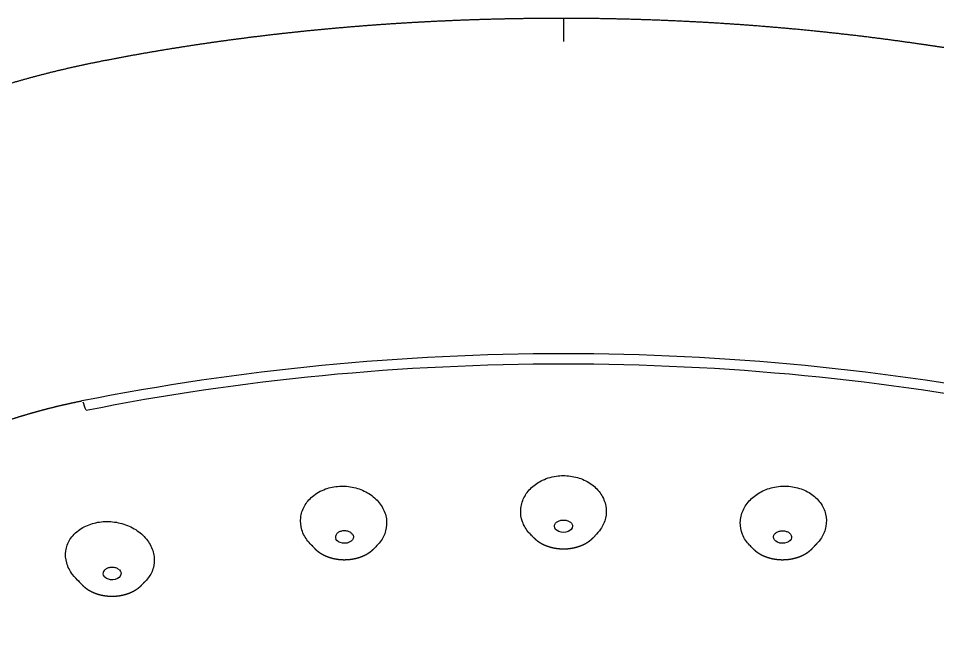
# Model space of a CAD drawing. Extents: x 1919 to 2339, y -1533 to -939.
# Drawn here: x 2102.7 to 2110.83, y -1233.93 to -1228.54 of the extents above; entities that cross this region are included whole.
import ezdxf

# ---------------------------------------------------------------- set-up
doc = ezdxf.new("R2010")
doc.units = 0
doc.header["$LTSCALE"] = 7
doc.header["$MEASUREMENT"] = 0
doc.layers.add('DWG', color=7, linetype='CONTINUOUS')

msp = doc.modelspace()

# ---------------------------------------------------------------- linework, layer by layer
at = {"layer": 'DWG'}
for p, q in [((2107.2557, -1233.1316), (2107.225, -1233.0995)), ((2107.785, -1233.1316), (2107.8158, -1233.0995)), ((2105.3188, -1233.2274), (2105.2814, -1233.1883)), ((2105.8481, -1233.2274), (2105.8767, -1233.1974)), ((2109.1927, -1233.2273), (2109.164, -1233.1974)), ((2109.722, -1233.2273), (2109.7594, -1233.1883)), ((2103.2643, -1233.5505), (2103.2074, -1233.491)), ((2103.7936, -1233.5505), (2103.826, -1233.5167))]:
    msp.add_line(p, q, dxfattribs=at)
msp.add_arc((2107.5204, -1253.4248), 21.9182, 78.79547, 101.20489, dxfattribs=at)
at = {"layer": 'DWG', "extrusion": (0, 0, -1)}
for centre, major_axis, start_param, end_param in [((2107.5204, -1233.0323), (0.08, 0), 0, 3.141593), ((2105.5834, -1233.1281), (-0.08, 0), 2.827433, 5.969026), ((2109.4573, -1233.1281), (0.08, 0), 0.314159, 3.455752), ((2103.529, -1233.4512), (-0.08, 0), 2.513274, 5.654867)]:
    msp.add_ellipse(centre, major_axis=major_axis, ratio=0.690882, start_param=start_param, end_param=end_param, dxfattribs=at)
at = {"layer": 'DWG'}
for points, degree, knots in [([(2107.5202, -1228.54), (2107.395, -1228.5403), (2107.2697, -1228.5412), (2107.1444, -1228.5428), (2107.0191, -1228.5451), (2106.8939, -1228.548), (2106.7686, -1228.5517), (2106.6435, -1228.556), (2106.5183, -1228.561), (2106.3932, -1228.5667), (2106.2682, -1228.5731), (2106.1433, -1228.5802), (2106.0185, -1228.588), (2105.8937, -1228.5965), (2105.7691, -1228.6057), (2105.6447, -1228.6156), (2105.5204, -1228.6263), (2105.3959, -1228.6377), (2105.2715, -1228.6498), (2105.1472, -1228.6626), (2105.0231, -1228.6762), (2104.8991, -1228.6906), (2104.7753, -1228.7056), (2104.6516, -1228.7215), (2104.5281, -1228.738), (2104.4047, -1228.7553), (2104.2816, -1228.7734), (2104.1587, -1228.7922), (2104.0359, -1228.8118), (2103.9134, -1228.8322), (2103.7912, -1228.8533), (2103.6692, -1228.8752), (2103.5474, -1228.8979), (2103.426, -1228.9214), (2103.3179, -1228.9433), (2103.2101, -1228.9665), (2103.1024, -1228.9911), (2102.9952, -1229.0169), (2102.8883, -1229.0442), (2102.782, -1229.0728), (2102.6763, -1229.1028), (2102.5713, -1229.1342), (2102.4671, -1229.167), (2102.3637, -1229.2012), (2102.2614, -1229.2368), (2102.1601, -1229.2739), (2102.0599, -1229.3125), (2101.961, -1229.3526), (2101.8634, -1229.3941), (2101.7673, -1229.4371), (2101.6726, -1229.4817), (2101.5796, -1229.5278), (2101.4882, -1229.5755), (2101.3986, -1229.6247)], 1, [0, 0, 0.626174, 1.252349, 1.878523, 2.504697, 3.130872, 3.757046, 4.38322, 5.009395, 5.635569, 6.261743, 6.887918, 7.514092, 8.140266, 8.766441, 9.392615, 10.018789, 10.646393, 11.273997, 11.901601, 12.529205, 13.156809, 13.784413, 14.412017, 15.039621, 15.667225, 16.294829, 16.922433, 17.550037, 18.177641, 18.805245, 19.43285, 20.060454, 20.688058, 21.247184, 21.80631, 22.365436, 22.924562, 23.483688, 24.042814, 24.60194, 25.161066, 25.720192, 26.279318, 26.838444, 27.39757, 27.956696, 28.515822, 29.074948, 29.634074, 30.1932, 30.752326, 31.311452, 31.870578, 31.870578]), ([(2113.6415, -1229.6243), (2113.576, -1229.5878), (2113.5095, -1229.5521), (2113.4422, -1229.5172), (2113.3741, -1229.4831), (2113.3052, -1229.4498), (2113.2355, -1229.4173), (2113.1651, -1229.3856), (2113.0939, -1229.3548), (2113.0221, -1229.3248), (2112.9496, -1229.2957), (2112.8765, -1229.2675), (2112.8028, -1229.2401), (2112.7286, -1229.2136), (2112.6537, -1229.1879), (2112.5784, -1229.1632), (2112.5026, -1229.1394), (2112.4263, -1229.1165), (2112.3496, -1229.0945), (2112.2725, -1229.0734), (2112.195, -1229.0533), (2112.1139, -1229.0332), (2112.0325, -1229.0137), (2111.9509, -1228.9949), (2111.869, -1228.9767), (2111.7868, -1228.9591), (2111.7044, -1228.9421), (2111.6218, -1228.9256), (2111.5391, -1228.9096), (2111.4561, -1228.8941), (2111.373, -1228.8791), (2111.2898, -1228.8645), (2111.2064, -1228.8503), (2111.1229, -1228.8365), (2111.0393, -1228.823), (2110.9556, -1228.8099), (2110.8718, -1228.797), (2110.788, -1228.7845), (2110.7042, -1228.7721), (2110.6203, -1228.76), (2110.4674, -1228.7387), (2110.3141, -1228.7184), (2110.1604, -1228.6992), (2110.0065, -1228.6812), (2109.8523, -1228.6642), (2109.6978, -1228.6483), (2109.5431, -1228.6335), (2109.3881, -1228.6198), (2109.233, -1228.6072), (2109.0777, -1228.5956), (2108.9223, -1228.5852), (2108.7667, -1228.5758), (2108.611, -1228.5675), (2108.4552, -1228.5604), (2108.2994, -1228.5542), (2108.1436, -1228.5492), (2107.9877, -1228.5453), (2107.8318, -1228.5424), (2107.676, -1228.5407), (2107.5202, -1228.54)], 1, [0, 0, 0.410021, 0.820042, 1.230063, 1.640085, 2.050106, 2.460127, 2.870148, 3.280169, 3.69019, 4.100211, 4.510233, 4.920254, 5.330275, 5.740296, 6.150317, 6.560338, 6.970359, 7.380381, 7.790402, 8.200423, 8.627959, 9.055496, 9.483032, 9.910568, 10.338105, 10.765641, 11.193177, 11.620714, 12.04825, 12.475786, 12.903323, 13.330859, 13.758396, 14.185932, 14.613468, 15.041005, 15.468541, 15.896077, 16.323614, 17.102362, 17.881109, 18.659857, 19.438605, 20.217353, 20.996101, 21.774849, 22.553596, 23.332344, 24.111092, 24.88984, 25.668588, 26.447336, 27.226083, 28.004831, 28.783579, 29.562327, 30.341075, 31.119823, 31.89857, 31.89857]), ([(2103.2615, -1231.9252), (2103.2025, -1231.9373), (2103.1437, -1231.9501), (2103.0852, -1231.9634), (2103.027, -1231.9773), (2102.9691, -1231.9917), (2102.9115, -1232.0068), (2102.8542, -1232.0224), (2102.7973, -1232.0385), (2102.7407, -1232.0553), (2102.6845, -1232.0726), (2102.6286, -1232.0904), (2102.5732, -1232.1088), (2102.5181, -1232.1278), (2102.4634, -1232.1473), (2102.4092, -1232.1673), (2102.3554, -1232.1879), (2102.302, -1232.209), (2102.249, -1232.2306), (2102.1966, -1232.2527), (2102.1446, -1232.2754), (2102.0931, -1232.2985), (2102.042, -1232.3222), (2101.9915, -1232.3464), (2101.9415, -1232.371), (2101.8921, -1232.3962), (2101.8431, -1232.4218), (2101.7948, -1232.4479), (2101.7469, -1232.4745), (2101.6997, -1232.5016), (2101.653, -1232.5291), (2101.6069, -1232.5571), (2101.5614, -1232.5855), (2101.5165, -1232.6143), (2101.4722, -1232.6436), (2101.4286, -1232.6734), (2101.3856, -1232.7035), (2101.3432, -1232.7341), (2101.3014, -1232.7651), (2101.2604, -1232.7965), (2101.22, -1232.8282), (2101.1802, -1232.8604), (2101.1412, -1232.893), (2101.1029, -1232.9259), (2101.0652, -1232.9592), (2101.0283, -1232.9928), (2100.992, -1233.0269), (2100.9565, -1233.0612), (2100.9217, -1233.0959), (2100.8877, -1233.1309), (2100.8544, -1233.1663), (2100.8218, -1233.2019), (2100.7901, -1233.2379), (2100.759, -1233.2742), (2100.7288, -1233.3107), (2100.6993, -1233.3476), (2100.6705, -1233.3847), (2100.6405, -1233.425), (2100.6114, -1233.4656), (2100.5832, -1233.5065), (2100.5559, -1233.5476), (2100.5296, -1233.589), (2100.5042, -1233.6307), (2100.4797, -1233.6727), (2100.4562, -1233.7148), (2100.4337, -1233.7573), (2100.4121, -1233.7999), (2100.3915, -1233.8427), (2100.3718, -1233.8858), (2100.3531, -1233.929)], 1, [4.994716, 4.994716, 5.00909, 5.023463, 5.037837, 5.05221, 5.066583, 5.080957, 5.09533, 5.109704, 5.124077, 5.138451, 5.152824, 5.167198, 5.181571, 5.195945, 5.210318, 5.224692, 5.239065, 5.253438, 5.267812, 5.282185, 5.296559, 5.310932, 5.325306, 5.339679, 5.354053, 5.368426, 5.3828, 5.397173, 5.411546, 5.42592, 5.440293, 5.454667, 5.46904, 5.483414, 5.497787, 5.512161, 5.526534, 5.540908, 5.555281, 5.569654, 5.584028, 5.598401, 5.612775, 5.627148, 5.641522, 5.655895, 5.670269, 5.684642, 5.699016, 5.713389, 5.727762, 5.742136, 5.756509, 5.770883, 5.785256, 5.79963, 5.815109, 5.830588, 5.846067, 5.861546, 5.877025, 5.892504, 5.907983, 5.923463, 5.938942, 5.954421, 5.9699, 5.985379, 6.000858, 6.000858]), ([(2107.2424, -1233.1164), (2107.2328, -1233.1077), (2107.2238, -1233.0985), (2107.2154, -1233.0891), (2107.1898, -1233.0599), (2107.17, -1233.0266), (2107.1577, -1232.992), (2107.1454, -1232.9574), (2107.1401, -1232.9205), (2107.1425, -1232.8845), (2107.1447, -1232.8488), (2107.1545, -1232.8129), (2107.1709, -1232.7798), (2107.187, -1232.7473), (2107.2101, -1232.7165), (2107.2383, -1232.69), (2107.266, -1232.664), (2107.2995, -1232.6415), (2107.3361, -1232.6244), (2107.3777, -1232.6049), (2107.4248, -1232.5918), (2107.4724, -1232.5867), (2107.4925, -1232.5846), (2107.5128, -1232.5838), (2107.533, -1232.5844), (2107.5758, -1232.5856), (2107.6188, -1232.593), (2107.6585, -1232.6061), (2107.699, -1232.6194), (2107.7372, -1232.6389), (2107.7697, -1232.6628), (2107.8027, -1232.6871), (2107.8309, -1232.7165), (2107.8519, -1232.7485), (2107.873, -1232.7806), (2107.8875, -1232.8161), (2107.8942, -1232.8521), (2107.9009, -1232.8876), (2107.9003, -1232.9246), (2107.8923, -1232.9599), (2107.8846, -1232.9945), (2107.8697, -1233.0285), (2107.8486, -1233.0591), (2107.8346, -1233.0796), (2107.8176, -1233.0989), (2107.7983, -1233.1164)], 3, [0.130115, 0.130115, 0.130115, 0.130115, 0.1480012, 0.1480012, 0.1480012, 0.2031748, 0.2031748, 0.2031748, 0.2585455, 0.2585455, 0.2585455, 0.3133298, 0.3133298, 0.3133298, 0.367095, 0.367095, 0.367095, 0.419889, 0.419889, 0.419889, 0.4801679, 0.4801679, 0.4801679, 0.5052206, 0.5052206, 0.5052206, 0.5587492, 0.5587492, 0.5587492, 0.6134834, 0.6134834, 0.6134834, 0.6691453, 0.6691453, 0.6691453, 0.7249672, 0.7249672, 0.7249672, 0.7800925, 0.7800925, 0.7800925, 0.833961, 0.833961, 0.833961, 0.8698695, 0.8698695, 0.8698695, 0.8698695]), ([(2105.303, -1233.209), (2105.2876, -1233.1954), (2105.2736, -1233.1808), (2105.2613, -1233.1654), (2105.2369, -1233.1348), (2105.2185, -1233.1005), (2105.2077, -1233.0652), (2105.197, -1233.0302), (2105.1934, -1232.9932), (2105.1973, -1232.9575), (2105.2011, -1232.9222), (2105.2124, -1232.8871), (2105.2302, -1232.8551), (2105.2476, -1232.8236), (2105.2718, -1232.7943), (2105.3011, -1232.7694), (2105.3339, -1232.7415), (2105.3742, -1232.7183), (2105.4177, -1232.7027), (2105.4364, -1232.696), (2105.4558, -1232.6905), (2105.4756, -1232.6864), (2105.5167, -1232.678), (2105.5604, -1232.6754), (2105.6028, -1232.6788), (2105.6461, -1232.6824), (2105.6895, -1232.6923), (2105.729, -1232.7077), (2105.7694, -1232.7234), (2105.807, -1232.7452), (2105.8386, -1232.7711), (2105.8706, -1232.7973), (2105.8975, -1232.8283), (2105.917, -1232.8615), (2105.9365, -1232.8945), (2105.9493, -1232.9306), (2105.9544, -1232.9667), (2105.9595, -1233.0022), (2105.9573, -1233.0387), (2105.948, -1233.0733), (2105.9389, -1233.1071), (2105.9227, -1233.1399), (2105.9007, -1233.1692), (2105.8891, -1233.1847), (2105.8756, -1233.1994), (2105.8607, -1233.213)], 3, [0.1742909, 0.1742909, 0.1742909, 0.1742909, 0.2021135, 0.2021135, 0.2021135, 0.2574531, 0.2574531, 0.2574531, 0.3125556, 0.3125556, 0.3125556, 0.3668115, 0.3668115, 0.3668115, 0.419994, 0.419994, 0.419994, 0.4799952, 0.4799952, 0.4799952, 0.5053086, 0.5053086, 0.5053086, 0.5583663, 0.5583663, 0.5583663, 0.6125258, 0.6125258, 0.6125258, 0.6678124, 0.6678124, 0.6678124, 0.7236486, 0.7236486, 0.7236486, 0.779158, 0.779158, 0.779158, 0.833607, 0.833607, 0.833607, 0.8866985, 0.8866985, 0.8866985, 0.9147252, 0.9147252, 0.9147252, 0.9147252]), ([(2109.1802, -1233.2131), (2109.1751, -1233.2086), (2109.1703, -1233.2039), (2109.1657, -1233.1991), (2109.1387, -1233.1714), (2109.1175, -1233.1393), (2109.1037, -1233.1056), (2109.0898, -1233.0715), (2109.0829, -1233.0349), (2109.0837, -1232.9987), (2109.0845, -1232.9626), (2109.0928, -1232.926), (2109.108, -1232.8919), (2109.123, -1232.8582), (2109.1451, -1232.8261), (2109.1727, -1232.798), (2109.1997, -1232.7705), (2109.2326, -1232.7461), (2109.269, -1232.7271), (2109.3049, -1232.7083), (2109.3451, -1232.6942), (2109.3863, -1232.686), (2109.4334, -1232.6767), (2109.4834, -1232.6748), (2109.5308, -1232.6808), (2109.5512, -1232.6833), (2109.5713, -1232.6872), (2109.5907, -1232.6925), (2109.6317, -1232.7036), (2109.6706, -1232.7209), (2109.7041, -1232.7428), (2109.7383, -1232.7651), (2109.7678, -1232.7929), (2109.7904, -1232.8235), (2109.8131, -1232.8545), (2109.8294, -1232.8893), (2109.8378, -1232.9249), (2109.8463, -1232.9604), (2109.8472, -1232.9977), (2109.8407, -1233.0337), (2109.8343, -1233.069), (2109.8205, -1233.1041), (2109.8003, -1233.1361), (2109.7837, -1233.1624), (2109.7624, -1233.1872), (2109.7377, -1233.2091)], 3, [0.0851675, 0.0851675, 0.0851675, 0.0851675, 0.0946037, 0.0946037, 0.0946037, 0.1493118, 0.1493118, 0.1493118, 0.2046553, 0.2046553, 0.2046553, 0.2598108, 0.2598108, 0.2598108, 0.3141224, 0.3141224, 0.3141224, 0.3674067, 0.3674067, 0.3674067, 0.4199895, 0.4199895, 0.4199895, 0.4802634, 0.4802634, 0.4802634, 0.5056942, 0.5056942, 0.5056942, 0.5597866, 0.5597866, 0.5597866, 0.6149898, 0.6149898, 0.6149898, 0.6707749, 0.6707749, 0.6707749, 0.7263174, 0.7263174, 0.7263174, 0.7808955, 0.7808955, 0.7808955, 0.8257788, 0.8257788, 0.8257788, 0.8257788]), ([(2103.2419, -1233.5229), (2103.218, -1233.5033), (2103.1969, -1233.4814), (2103.1795, -1233.4582), (2103.1557, -1233.4266), (2103.1381, -1233.3917), (2103.1282, -1233.3563), (2103.1184, -1233.3212), (2103.1158, -1233.2847), (2103.1208, -1233.2497), (2103.1257, -1233.2151), (2103.1382, -1233.181), (2103.1573, -1233.1503), (2103.1784, -1233.1164), (2103.2084, -1233.0855), (2103.2442, -1233.0608), (2103.2606, -1233.0495), (2103.2784, -1233.0393), (2103.2972, -1233.0305), (2103.334, -1233.0133), (2103.3755, -1233.0011), (2103.4182, -1232.9951), (2103.4613, -1232.9889), (2103.5068, -1232.9889), (2103.5508, -1232.9949), (2103.5954, -1233.001), (2103.6397, -1233.0135), (2103.6799, -1233.0313), (2103.7206, -1233.0493), (2103.7582, -1233.0731), (2103.7896, -1233.1008), (2103.8211, -1233.1285), (2103.8473, -1233.1607), (2103.8661, -1233.1948), (2103.8847, -1233.2285), (2103.8965, -1233.2649), (2103.9007, -1233.301), (2103.9048, -1233.3365), (2103.9016, -1233.3726), (2103.8913, -1233.4065), (2103.8813, -1233.4397), (2103.8641, -1233.4716), (2103.841, -1233.4997), (2103.8311, -1233.5118), (2103.82, -1233.5233), (2103.8079, -1233.534)], 3, [0.2172414, 0.2172414, 0.2172414, 0.2172414, 0.2573559, 0.2573559, 0.2573559, 0.3120156, 0.3120156, 0.3120156, 0.3662358, 0.3662358, 0.3662358, 0.4198709, 0.4198709, 0.4198709, 0.4793399, 0.4793399, 0.4793399, 0.506206, 0.506206, 0.506206, 0.5594941, 0.5594941, 0.5594941, 0.61334, 0.61334, 0.61334, 0.6679531, 0.6679531, 0.6679531, 0.7231612, 0.7231612, 0.7231612, 0.7783943, 0.7783943, 0.7783943, 0.832946, 0.832946, 0.832946, 0.8863642, 0.8863642, 0.8863642, 0.938691, 0.938691, 0.938691, 0.9611611, 0.9611611, 0.9611611, 0.9611611]), ([(2107.2557, -1233.1316), (2107.2663, -1233.142), (2107.2775, -1233.1519), (2107.2893, -1233.1612), (2107.3017, -1233.17), (2107.3145, -1233.1782), (2107.3279, -1233.1859), (2107.3425, -1233.1934), (2107.3577, -1233.2002), (2107.3732, -1233.2064), (2107.3891, -1233.2119), (2107.4053, -1233.2168), (2107.4219, -1233.221), (2107.4388, -1233.2246), (2107.456, -1233.2275), (2107.4733, -1233.2297), (2107.4908, -1233.2313), (2107.5083, -1233.2321), (2107.5259, -1233.2322), (2107.5434, -1233.2317), (2107.5609, -1233.2304), (2107.5783, -1233.2284), (2107.5955, -1233.2258), (2107.6126, -1233.2225), (2107.6294, -1233.2185), (2107.6459, -1233.2138), (2107.6621, -1233.2084), (2107.6779, -1233.2024), (2107.6933, -1233.1957), (2107.7083, -1233.1883), (2107.7227, -1233.1803), (2107.7364, -1233.1718), (2107.7495, -1233.1626), (2107.762, -1233.1529), (2107.7739, -1233.1425), (2107.785, -1233.1316)], 1, [0.584435, 0.584435, 0.63789, 0.691346, 0.744802, 0.798258, 0.851714, 0.90517, 0.961835, 1.018501, 1.075167, 1.131833, 1.188499, 1.245165, 1.302426, 1.359688, 1.41695, 1.474212, 1.531473, 1.588735, 1.645971, 1.703206, 1.760441, 1.817677, 1.874912, 1.932147, 1.989402, 2.046657, 2.103912, 2.161167, 2.218422, 2.275677, 2.331974, 2.38827, 2.444566, 2.500862, 2.557158, 2.557158]), ([(2105.3188, -1233.2274), (2105.3293, -1233.2378), (2105.3405, -1233.2477), (2105.3523, -1233.257), (2105.3647, -1233.2658), (2105.3776, -1233.274), (2105.3909, -1233.2816), (2105.4056, -1233.2891), (2105.4207, -1233.296), (2105.4362, -1233.3022), (2105.4521, -1233.3077), (2105.4684, -1233.3126), (2105.4849, -1233.3168), (2105.5019, -1233.3204), (2105.519, -1233.3233), (2105.5364, -1233.3255), (2105.5538, -1233.3271), (2105.5714, -1233.3279), (2105.5889, -1233.328), (2105.6065, -1233.3274), (2105.6239, -1233.3262), (2105.6413, -1233.3242), (2105.6586, -1233.3216), (2105.6756, -1233.3183), (2105.6924, -1233.3143), (2105.7089, -1233.3096), (2105.7251, -1233.3042), (2105.7409, -1233.2982), (2105.7563, -1233.2915), (2105.7713, -1233.2841), (2105.7858, -1233.2761), (2105.7994, -1233.2676), (2105.8126, -1233.2584), (2105.8251, -1233.2487), (2105.8369, -1233.2383), (2105.8481, -1233.2274)], 1, [0.584435, 0.584435, 0.63789, 0.691346, 0.744802, 0.798258, 0.851714, 0.90517, 0.961835, 1.018501, 1.075167, 1.131833, 1.188499, 1.245165, 1.302426, 1.359688, 1.41695, 1.474212, 1.531473, 1.588735, 1.645971, 1.703206, 1.760441, 1.817677, 1.874912, 1.932147, 1.989402, 2.046657, 2.103912, 2.161167, 2.218422, 2.275677, 2.331974, 2.38827, 2.444566, 2.500862, 2.557158, 2.557158]), ([(2109.1927, -1233.2273), (2109.2033, -1233.2378), (2109.2145, -1233.2476), (2109.2263, -1233.257), (2109.2386, -1233.2658), (2109.2515, -1233.274), (2109.2649, -1233.2816), (2109.2795, -1233.2891), (2109.2946, -1233.296), (2109.3101, -1233.3022), (2109.3261, -1233.3077), (2109.3423, -1233.3126), (2109.3588, -1233.3168), (2109.3758, -1233.3204), (2109.393, -1233.3233), (2109.4103, -1233.3255), (2109.4277, -1233.327), (2109.4453, -1233.3279), (2109.4628, -1233.328), (2109.4804, -1233.3274), (2109.4979, -1233.3262), (2109.5153, -1233.3242), (2109.5325, -1233.3216), (2109.5495, -1233.3183), (2109.5663, -1233.3142), (2109.5828, -1233.3096), (2109.599, -1233.3042), (2109.6149, -1233.2981), (2109.6303, -1233.2914), (2109.6452, -1233.2841), (2109.6597, -1233.2761), (2109.6734, -1233.2676), (2109.6865, -1233.2584), (2109.699, -1233.2487), (2109.7108, -1233.2383), (2109.722, -1233.2273)], 1, [0.584435, 0.584435, 0.63789, 0.691346, 0.744802, 0.798258, 0.851714, 0.90517, 0.961835, 1.018501, 1.075167, 1.131833, 1.188499, 1.245165, 1.302426, 1.359688, 1.41695, 1.474212, 1.531473, 1.588735, 1.645971, 1.703206, 1.760441, 1.817677, 1.874912, 1.932147, 1.989402, 2.046657, 2.103912, 2.161167, 2.218422, 2.275677, 2.331974, 2.38827, 2.444566, 2.500862, 2.557158, 2.557158]), ([(2103.2643, -1233.5505), (2103.2749, -1233.5609), (2103.2861, -1233.5708), (2103.2979, -1233.5801), (2103.3103, -1233.5889), (2103.3231, -1233.5971), (2103.3365, -1233.6048), (2103.3512, -1233.6123), (2103.3663, -1233.6191), (2103.3818, -1233.6253), (2103.3977, -1233.6309), (2103.4139, -1233.6357), (2103.4305, -1233.64), (2103.4474, -1233.6435), (2103.4646, -1233.6464), (2103.4819, -1233.6487), (2103.4994, -1233.6502), (2103.5169, -1233.651), (2103.5345, -1233.6511), (2103.552, -1233.6506), (2103.5695, -1233.6493), (2103.5869, -1233.6474), (2103.6041, -1233.6447), (2103.6212, -1233.6414), (2103.638, -1233.6374), (2103.6545, -1233.6327), (2103.6707, -1233.6273), (2103.6865, -1233.6213), (2103.7019, -1233.6146), (2103.7169, -1233.6072), (2103.7313, -1233.5992), (2103.745, -1233.5907), (2103.7581, -1233.5815), (2103.7706, -1233.5718), (2103.7825, -1233.5614), (2103.7936, -1233.5505)], 1, [0.584435, 0.584435, 0.63789, 0.691346, 0.744802, 0.798258, 0.851714, 0.90517, 0.961835, 1.018501, 1.075167, 1.131833, 1.188499, 1.245165, 1.302426, 1.359688, 1.41695, 1.474212, 1.531473, 1.588735, 1.645971, 1.703206, 1.760441, 1.817677, 1.874912, 1.932147, 1.989402, 2.046657, 2.103912, 2.161167, 2.218422, 2.275677, 2.331974, 2.38827, 2.444566, 2.500862, 2.557158, 2.557158])]:
    msp.add_open_spline(points, degree=degree, knots=knots, dxfattribs=at)
for points in [[(2107.5202, -1228.5427), (2107.52, -1228.5448), (2107.5198, -1228.6162), (2107.5196, -1228.7436)], [(2103.3001, -1232.0059), (2106.0393, -1231.4585), (2109.0015, -1231.4585), (2111.7406, -1232.0059)], [(2103.2999, -1232.006), (2103.2885, -1231.9849), (2103.2786, -1231.9527), (2103.2748, -1231.9338)], [(2107.4404, -1233.0323), (2107.4404, -1233.0251), (2107.4445, -1233.0106), (2107.4623, -1232.9922), (2107.489, -1232.9799), (2107.5204, -1232.9756), (2107.5518, -1232.9799), (2107.5784, -1232.9922), (2107.5962, -1233.0106), (2107.6004, -1233.0251), (2107.6004, -1233.0323)], [(2105.6595, -1233.111), (2105.6563, -1233.1041), (2105.6458, -1233.0913), (2105.6207, -1233.0776), (2105.5899, -1233.0716), (2105.5581, -1233.0742), (2105.5301, -1233.085), (2105.5103, -1233.1023), (2105.5016, -1233.1236), (2105.5041, -1233.1383), (2105.5073, -1233.1452)], [(2109.3813, -1233.111), (2109.3845, -1233.1041), (2109.3949, -1233.0912), (2109.4201, -1233.0775), (2109.4509, -1233.0715), (2109.4827, -1233.0741), (2109.5106, -1233.085), (2109.5305, -1233.1023), (2109.5392, -1233.1236), (2109.5367, -1233.1383), (2109.5334, -1233.1452)], [(2103.5937, -1233.4187), (2103.5876, -1233.4129), (2103.5719, -1233.4029), (2103.5418, -1233.3952), (2103.5098, -1233.3961), (2103.4807, -1233.4053), (2103.459, -1233.4216), (2103.4479, -1233.4423), (2103.4492, -1233.4644), (2103.4581, -1233.4778), (2103.4643, -1233.4837)]]:
    msp.add_open_spline(points, degree=3, dxfattribs=at)

doc.saveas('drawing.dxf')
